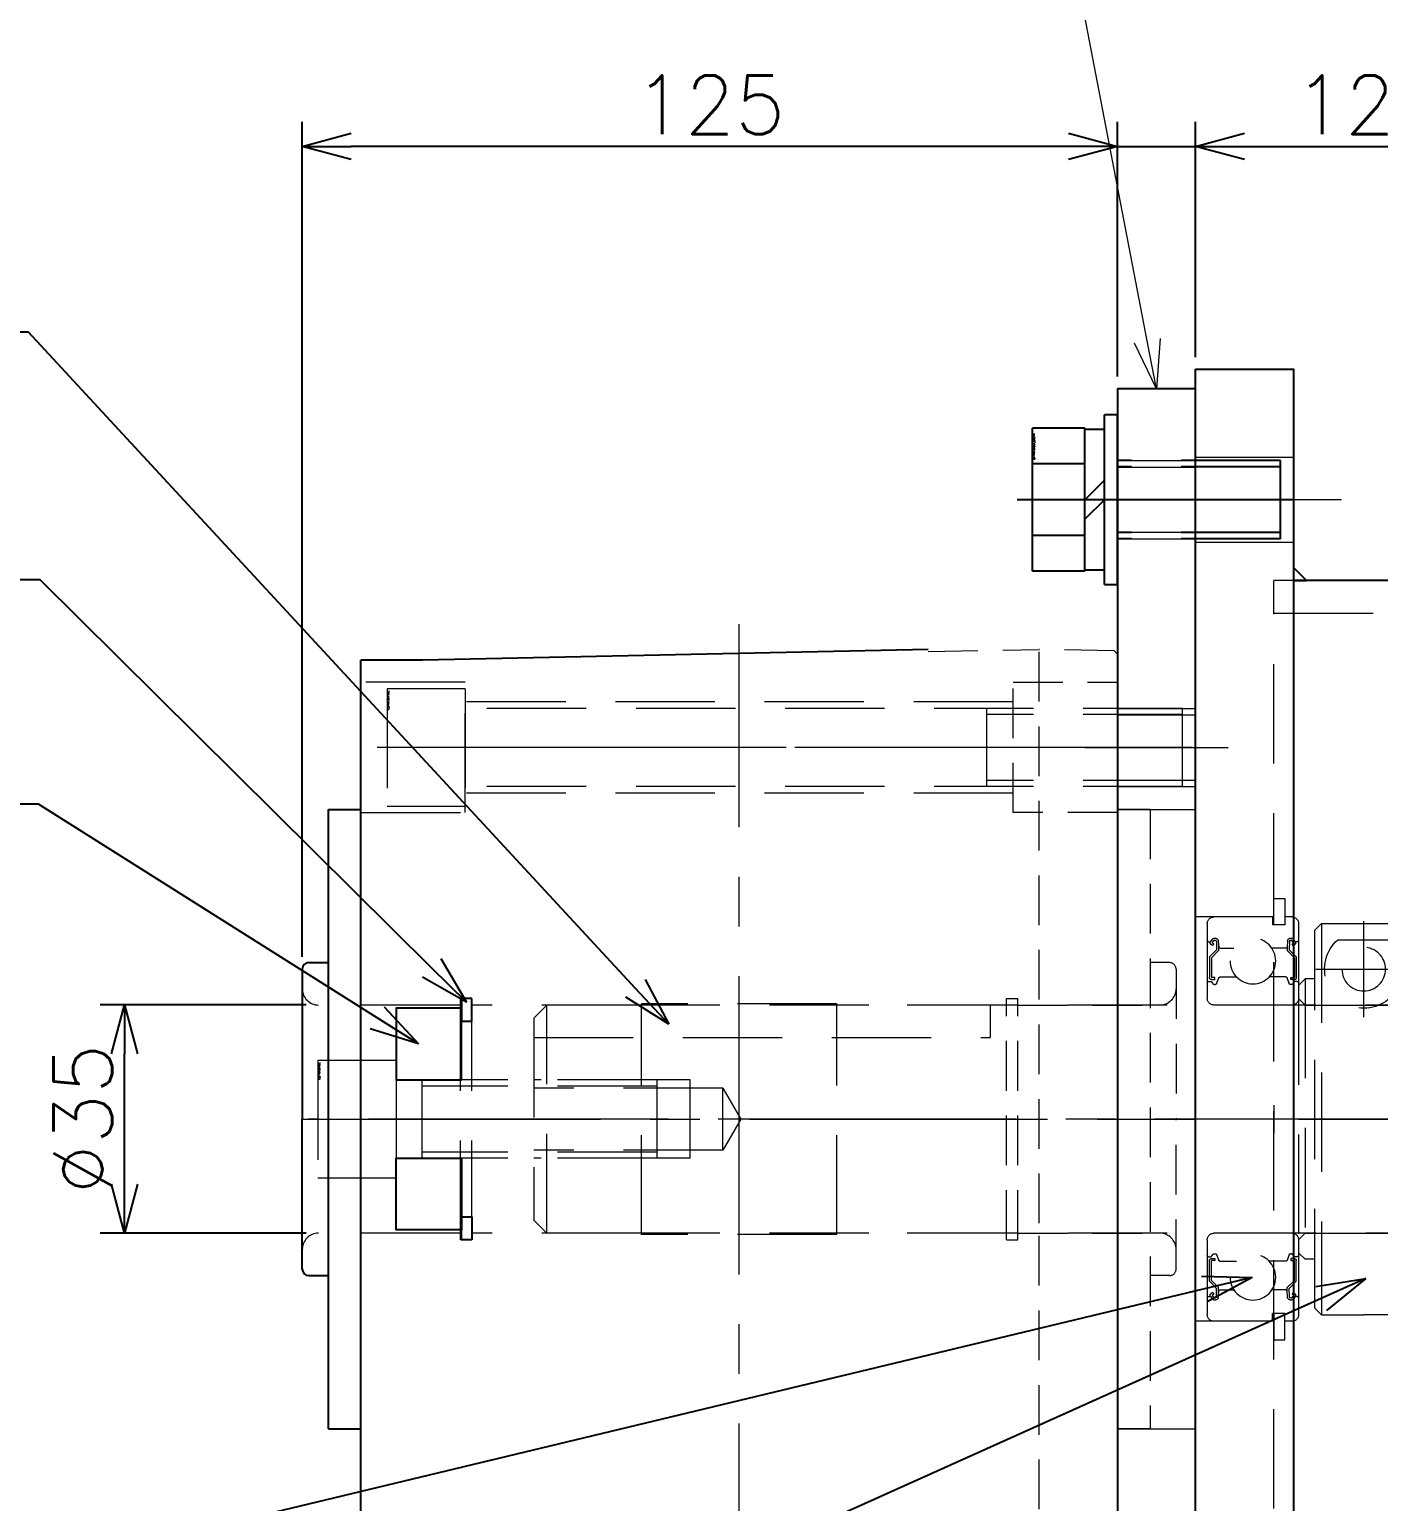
# Model space of a CAD drawing. Header units: millimetres. Extents: x 0 to 38884, y -3675 to 8056.
# Drawn here: x 9262.9 to 9469.8, y 1753.7 to 1979.5 of the extents above; entities that cross this region are included whole.
import ezdxf
from ezdxf import colors
from ezdxf.entities.mleader import LeaderData, LeaderLine
from ezdxf.enums import TextEntityAlignment as Align
from ezdxf.math import Vec2, Vec3

# ---------------------------------------------------------------- set-up
doc = ezdxf.new("R2010")
doc.units = ezdxf.units.MM
doc.header["$LTSCALE"] = 2.4
doc.header["$PDMODE"] = 99
doc.header["$PDSIZE"] = 1
for name, pattern in [('CENTER2', [28.575, 19.05, -3.175, 3.175, -3.175]), ('HIDDEN', [9.525, 6.35, -3.175]), ('HIDDEN2', [4.7625, 3.175, -1.5875])]:
    doc.linetypes.add(name, pattern=pattern)
for name, color, linetype, lineweight in [('03_かくれ線', 6, 'HIDDEN2', 13), ('04_HIDDEN', 2, 'HIDDEN', 13), ('04_中心線', 1, 'CENTER2', 9), ('05_CENTER', 4, 'CENTER2', 13), ('08_DIM', 3, 'Continuous', 13)]:
    doc.layers.add(name, color=color, linetype=linetype, lineweight=lineweight)
doc.layers.add('10_DRAFT', color=8, linetype='Continuous', lineweight=0, plot=False)
doc.styles.add('KSS_TXT', font='txt.shx', dxfattribs={"bigfont": 'extfont2.shx'})
doc.styles.add('KSS_TXT_L', font='txt.shx', dxfattribs={"height": 3, "bigfont": 'extfont2.shx'})
doc.styles.get("Standard").update_dxf_attribs({"font": 'txt.shx', "bigfont": 'extfont2.shx'})
doc.dimstyles.new('KSS_DIM', dxfattribs={"dimscale": 2, "dimtxt": 3, "dimasz": 2.5, "dimexe": 1.25, "dimexo": 0.625, "dimtad": 1, "dimdsep": 46, "dimtxsty": 'KSS_TXT', "dimblk": 'OPEN30', "dimcen": 0, "dimazin": 2, "dimtfac": 0.75, "dimtmove": 0, "dimatfit": 3, "dimldrblk": 'OPEN30', "dimfxl": 1.25, "dimtolj": 1, "dimarcsym": 0})

# ---------------------------------------------------------------- blocks, each defined once
blk = doc.blocks.new('AM_BALLOON1')
at = {"transparency": 16777216}
blk.add_circle((0, 0), 5, dxfattribs=at)
blk.add_attdef('B_NUMBER', text='', height=3, dxfattribs=at).set_placement((0, 0), align=Align.MIDDLE_CENTER)
blk = doc.blocks.new('_OPEN')
at = {"color": 0, "linetype": 'ByBlock'}
for p, q in [((-1, 0.167), (0, 0)), ((0, 0), (-1, -0.167)), ((0, 0), (-1, 0))]:
    blk.add_line(p, q, dxfattribs=at)
blk = doc.blocks.new('_Open30')
at = {"color": 0, "linetype": 'ByBlock', "lineweight": -2}
for p, q in [((-1, 0.268), (0, 0)), ((0, 0), (-1, -0.268)), ((0, 0), (-1, 0))]:
    blk.add_line(p, q, dxfattribs=at)
blk = doc.blocks.new('*D350')
at = {"layer": '08_DIM', "color": 0, "lineweight": -2, "transparency": 16777216}
for p, q in [((9304.75, 1837.24), (9304.75, 1965.31)), ((9429.75, 1926.24), (9429.75, 1965.31)), ((9422.25, 1961.56), (9312.25, 1961.56))]:
    blk.add_line(p, q, dxfattribs=at)
at = {"layer": 'Defpoints', "color": 0, "transparency": 16777216}
for p in [(9304.75, 1961.56), (9429.75, 1924.37), (9304.75, 1835.37)]:
    blk.add_point(p, dxfattribs=at)
at = {"layer": '08_DIM', "color": 0, "lineweight": -2, "transparency": 16777216, "xscale": 7.5, "yscale": 7.5, "zscale": 7.5, "rotation": 180}
blk.add_blockref('_Open30', (9304.75, 1961.56), dxfattribs=at)
at = {"layer": '08_DIM', "color": 0, "lineweight": -2, "transparency": 16777216, "xscale": 7.5, "yscale": 7.5, "zscale": 7.5}
blk.add_blockref('_Open30', (9429.75, 1961.56), dxfattribs=at)
at = {"layer": '08_DIM', "color": 0, "transparency": 16777216, "insert": (9367.25, 1967.95), "char_height": 9, "attachment_point": 5, "style": 'KSS_TXT'}
blk.add_mtext('\\A1;125', dxfattribs=at)
blk = doc.blocks.new('*D351')
at = {"layer": '08_DIM', "color": 0, "lineweight": -2, "transparency": 16777216}
for p, q in [((9429.75, 1926.24), (9429.75, 1965.31)), ((9441.75, 1929.24), (9441.75, 1965.31)), ((9422.25, 1961.56), (9414.75, 1961.56)), ((9429.75, 1961.56), (9441.75, 1961.56)), ((9449.25, 1961.56), (9472.5, 1961.56))]:
    blk.add_line(p, q, dxfattribs=at)
at = {"layer": 'Defpoints', "color": 0, "transparency": 16777216}
for p in [(9441.75, 1961.56), (9441.75, 1927.37), (9429.75, 1924.37)]:
    blk.add_point(p, dxfattribs=at)
at = {"layer": '08_DIM', "color": 0, "lineweight": -2, "transparency": 16777216, "xscale": 7.5, "yscale": 7.5, "zscale": 7.5}
blk.add_blockref('_Open30', (9429.75, 1961.56), dxfattribs=at)
at = {"layer": '08_DIM', "color": 0, "lineweight": -2, "transparency": 16777216, "xscale": 7.5, "yscale": 7.5, "zscale": 7.5, "rotation": 180}
blk.add_blockref('_Open30', (9441.75, 1961.56), dxfattribs=at)
at = {"layer": '08_DIM', "color": 0, "transparency": 16777216, "insert": (9464.62, 1967.94), "char_height": 9, "attachment_point": 5, "style": 'KSS_TXT'}
blk.add_mtext('\\A1;12', dxfattribs=at)
blk = doc.blocks.new('*D361')
at = {"layer": '08_DIM', "color": 0, "lineweight": -2, "transparency": 16777216}
for p, q in [((9305.37, 1829.87), (9273.73, 1829.87)), ((9277.48, 1802.37), (9277.48, 1822.37)), ((9305.37, 1794.87), (9273.73, 1794.87))]:
    blk.add_line(p, q, dxfattribs=at)
at = {"layer": 'Defpoints', "color": 0, "transparency": 16777216}
for p in [(9277.48, 1829.87), (9307.25, 1829.87), (9307.25, 1794.87)]:
    blk.add_point(p, dxfattribs=at)
at = {"layer": '08_DIM', "color": 0, "lineweight": -2, "transparency": 16777216, "xscale": 7.5, "yscale": 7.5, "zscale": 7.5}
for p, rotation in [((9277.48, 1829.87), 90), ((9277.48, 1794.87), 270)]:
    blk.add_blockref('_Open30', p, dxfattribs=dict(at, rotation=rotation))
at = {"layer": '08_DIM', "color": 0, "transparency": 16777216, "insert": (9271.1, 1812.37), "char_height": 9, "attachment_point": 5, "rotation": 90, "style": 'KSS_TXT'}
blk.add_mtext('\\A1;%%C35', dxfattribs=at)
blk = doc.blocks.new('A$C041477D7_1')
at = {"color": 0}
blk.add_lwpolyline([(117, 12), (117, 0), (-112, 0), (-112, 12)], close=True, dxfattribs=at)
at = {"layer": '04_HIDDEN'}
for p, q in [((-101, 12), (-101, 0)), ((-100, 12), (-100, 0)), ((-90, 12), (-90, 0)), ((-89, 12), (-89, 0)), ((-63, 12), (-63, 0)), ((-62, 12), (-62, 0)), ((-52, 12), (-52, 0)), ((-51, 12), (-51, 0)), ((-47.5, 12), (-47.5, 0)), ((47.5, 12), (47.5, 0))]:
    blk.add_line(p, q, dxfattribs=at)
at = {"layer": '05_CENTER'}
for p, q in [((-95, 17), (-95, -5)), ((-57, 17), (-57, -5))]:
    blk.add_line(p, q, dxfattribs=at)
at = {"layer": '10_DRAFT'}
blk.add_line((0, 12), (0, 0), dxfattribs=at)
blk = doc.blocks.new('A$C02B163D6_1')
at = {"color": 0}
blk.add_line((-150, 82.6), (-165, 82.6), dxfattribs=at)
blk.add_lwpolyline([(-180, 115), (-165, 115), (-165, -115), (-180, -115)], close=True, dxfattribs=at)
at = {"color": 3}
blk.add_lwpolyline([(-165, 82.6), (-163, 82.6), (-163, 82.6), (-165, 84.6)], close=True, dxfattribs=at)
at = {"layer": '04_HIDDEN'}
for p, q in [((-180, 101.5), (-165, 101.5)), ((-180, 88.5), (-165, 88.5)), ((-165, 82.6), (-168, 82.6)), ((-168, -82.6), (-168, 82.6)), ((-168, 77.6), (-150, 77.6)), ((-168, 31), (-180, 31)), ((-168, -31), (-180, -31))]:
    blk.add_line(p, q, dxfattribs=at)
at = {"layer": '05_CENTER'}
for p, q in [((-157.63, 95), (-187.26, 95)), ((6, 0), (-186.3, 0))]:
    blk.add_line(p, q, dxfattribs=at)
blk = doc.blocks.new('GM-SHYF-RH 0.4kW、1／160、＊＊V、60Hzb_1')
at = {"color": 0}
for p, q in [((-23, 125), (0, 125)), ((23, 125), (0, 125)), ((-24, 124), (-24, 121)), ((24, 124), (24, 121)), ((-47.5, 121), (47.5, 121)), ((-47.5, 121), (-47.5, 116)), ((47.5, 121), (47.5, 116)), ((-115.33, 116), (-15.97, 116)), ((-15.97, 116), (70.37, 116)), ((70.37, 106.5), (70.37, 116)), ((72.02, 29), (70.37, 106.5))]:
    blk.add_line(p, q, dxfattribs=at)
for centre, start, end in [((-23, 124), 90, 180), ((23, 124), 0, 90)]:
    blk.add_arc(centre, 1, start, end, dxfattribs=at)
at = {"layer": '03_かくれ線', "linetype": 'HIDDEN'}
for p, q in [((-17.5, 100.75), (-17.5, 122.5)), ((17.5, 100.75), (17.5, 122.5)), ((47, 116), (47, 100)), ((67, 100), (67, 116)), ((-18.5, 99), (-18.5, 100.75)), ((-18.5, 100.75), (18.5, 100.75)), ((18.5, 99), (18.5, 100.75)), ((47, 100), (67, 100)), ((50, 16), (50, 100)), ((64, 16), (64, 100)), ((-18.5, 99), (18.5, 99)), ((-17.5, 73), (-17.5, 99)), ((17.5, 73), (17.5, 99)), ((-17.7, 43), (-17.7, 73)), ((-17.7, 73), (17.7, 73)), ((17.7, 43), (17.7, 73)), ((-17.7, 43), (17.7, 43)), ((-17.5, 17), (-17.5, 43)), ((17.5, 17), (17.5, 43))]:
    blk.add_line(p, q, dxfattribs=at)
at = {"layer": '03_かくれ線'}
for p, q in [((71.72, 29), (72.02, 12)), ((-18.5, 17), (-18.5, 15.25)), ((-18.5, 17), (18.5, 17)), ((18.5, 17), (18.5, 15.25)), ((47, 0), (47, 16)), ((47, 16), (67, 16)), ((67, 16), (67, 0)), ((-18.5, 15.25), (18.5, 15.25)), ((-17.5, 15.25), (-17.5, -6.5)), ((17.5, 15.25), (17.5, -6.5)), ((-116.98, 12), (-15.97, 12)), ((-15.97, 12), (72.02, 12)), ((71.82, 0.5), (72.02, 12)), ((-15.97, 0), (-116.77, 0)), ((-47.5, -5), (-47.5, 0)), ((-15.97, 0), (71.31, 0)), ((47.5, -5), (47.5, 0)), ((71.31, 0), (71.82, 0.5)), ((47.5, -5), (-47.5, -5)), ((-24, -8), (-24, -5)), ((24, -8), (24, -5)), ((-23, -9), (0, -9)), ((23, -9), (0, -9))]:
    blk.add_line(p, q, dxfattribs=at)
at = {"layer": '03_かくれ線', "linetype": 'HIDDEN'}
for centre, start, end in [((-20, 122.5), 0, 90), ((20, 122.5), 90, 180)]:
    blk.add_arc(centre, 2.5, start, end, dxfattribs=at)
at = {"layer": '03_かくれ線'}
for centre, radius, start, end in [((-20, -6.5), 2.5, 270, 0), ((20, -6.5), 2.5, 180, 270), ((-23, -8), 1, 180, 270), ((23, -8), 1, 270, 0)]:
    blk.add_arc(centre, radius, start, end, dxfattribs=at)
at = {"layer": '04_中心線'}
blk.add_line((0, 125), (0, -9), dxfattribs=at)
at = {"layer": '04_中心線', "linetype": 'CENTER2'}
for p, q in [((57, -2.54), (57, 118.76)), ((-298.13, 58), (75.91, 58))]:
    blk.add_line(p, q, dxfattribs=at)
blk = doc.blocks.new('A$C4DE534E5_2')
at = {"color": 0, "linetype": 'CENTER2'}
blk.add_line((0, -27.01), (0, 15.35), dxfattribs=at)
at = {"color": 0}
for p, q in [((-10.97, 13), (10.97, 13)), ((-10.97, 5), (-10.97, 13)), ((-5.48, 5), (-5.48, 13)), ((5.48, 5), (5.48, 13)), ((10.97, 5), (10.97, 13)), ((-10.97, 5), (10.97, 5)), ((-10.75, 5), (-10.75, 2)), ((0, 2), (-3, 5)), ((0, 5), (3, 2)), ((10.75, 2), (10.75, 5)), ((-13, 2), (13, 2)), ((-13, 2), (-13, 0)), ((-13, 0), (13, 0)), ((13, 0), (13, 2))]:
    blk.add_line(p, q, dxfattribs=at)
at = {"color": 0, "linetype": 'HIDDEN'}
for p, q in [((-6, -25), (-6, 0)), ((-5.05, -25), (-5.05, 0)), ((5.05, -25), (5.05, 0)), ((6, -25), (6, 0)), ((-6, -25), (6, -25))]:
    blk.add_line(p, q, dxfattribs=at)
at = {"layer": '10_DRAFT', "style": 'KSS_TXT_L'}
blk.add_text('BT-M12x30L,SW,PW', height=0.3, dxfattribs=at).set_placement((6.19, 12.66))
blk = doc.blocks.new('A$C5252492D_1')
at = {"color": 0}
for p, q in [((1, 17.5), (-1, 15.5)), ((1, -17.5), (1, 17.5)), ((279, 17.5), (1, 17.5)), ((-1, 15.5), (-1, -15.5)), ((-1, -15.5), (1, -17.5)), ((279, -17.5), (1, -17.5))]:
    blk.add_line(p, q, dxfattribs=at)
at = {"layer": '04_HIDDEN'}
for p, q in [((69, 17.5), (69, 12.5)), ((-1, 12.5), (69, 12.5)), ((23, 6), (-1, 6)), ((28, 4.75), (-1, 4.75)), ((23, -6), (23, 6)), ((28, -4.75), (28, 4.75)), ((28, 4.75), (30.74, 0)), ((30.74, 0), (28, -4.75)), ((28, -4.75), (-1, -4.75)), ((23, -6), (-1, -6))]:
    blk.add_line(p, q, dxfattribs=at)
at = {"layer": '05_CENTER'}
blk.add_line((1444.58, 0), (-6, 0), dxfattribs=at)
blk = doc.blocks.new('A$C169F6710_1')
at = {"color": 0}
for p, q in [((9, 12), (-9, 12)), ((-9, 12), (-9, 0)), ((9, 0), (9, 12)), ((9, 0), (-9, 0))]:
    blk.add_line(p, q, dxfattribs=at)
at = {"color": 0, "linetype": 'CENTER2'}
blk.add_line((0, -111.5), (0, 13.5), dxfattribs=at)
at = {"color": 0, "linetype": 'HIDDEN'}
for p, q in [((-6, -110), (-6, 0)), ((6, -110), (6, 0)), ((-6, -80), (6, -80)), ((-5.05, -110), (-5.05, -80)), ((5.05, -110), (5.05, -80)), ((-6, -110), (6, -110))]:
    blk.add_line(p, q, dxfattribs=at)
at = {"layer": '10_DRAFT', "style": 'KSS_TXT_L'}
blk.add_text('CS-M12x110L', height=0.3, dxfattribs=at).set_placement((5.79, 11.66))
blk = doc.blocks.new('A$C04153C8E_1')
at = {"color": 0}
for points in [[(0, 18.5), (-1.6, 18.5), (-1.6, 15), (0, 15)], [(0, -18.5), (-1.6, -18.5), (-1.6, -15), (0, -15)]]:
    blk.add_lwpolyline(points, close=True, dxfattribs=at)
at = {"layer": '10_DRAFT'}
blk.add_line((0, 0), (-1.6, 0), dxfattribs=at)
blk = doc.blocks.new('A$C564416E9_1')
at = {"color": 0}
for points in [[(0, 17), (-10, 17), (-10, 6), (0, 6)], [(0, -17), (-10, -17), (-10, -6), (0, -6)]]:
    blk.add_lwpolyline(points, close=True, dxfattribs=at)
at = {"layer": '10_DRAFT'}
blk.add_line((-10, 0), (0, 0), dxfattribs=at)
blk = doc.blocks.new('A$C415A6936_1')
at = {"color": 0}
for p, q in [((9, 12), (-9, 12)), ((-9, 12), (-9, 0)), ((9, 0), (9, 12)), ((9, 0), (-9, 0))]:
    blk.add_line(p, q, dxfattribs=at)
at = {"color": 0, "linetype": 'CENTER2'}
blk.add_line((0, -41.5), (0, 13.5), dxfattribs=at)
at = {"color": 0, "linetype": 'HIDDEN'}
for p, q in [((-6, -40), (-6, 0)), ((6, -40), (6, 0)), ((-6, -4), (6, -4)), ((-5.05, -40), (-5.05, -4)), ((5.05, -40), (5.05, -4)), ((-6, -40), (6, -40))]:
    blk.add_line(p, q, dxfattribs=at)
at = {"layer": '10_DRAFT', "style": 'KSS_TXT_L'}
blk.add_text('CS-M12x40L', height=0.3, dxfattribs=at).set_placement((6.07, 11.66))
blk = doc.blocks.new('SCSBN35-43b_1')
at = {"color": 0}
for p, q in [((3.5, 30), (2.5, 29)), ((3.5, -30), (3.5, 30)), ((3.5, 30), (10, 30)), ((16.5, 30), (10, 30)), ((16.5, -30), (16.5, 30)), ((16.5, 30), (17.5, 29)), ((2.5, 29), (2.5, -29)), ((17.5, 29), (17.5, -29)), ((1, 21.5), (0, 20.5)), ((0, -20.5), (0, 20.5)), ((2.5, 21.5), (1, 21.5)), ((1, -21.5), (1, 21.5)), ((0, -20.5), (1, -21.5)), ((2.5, -21.5), (1, -21.5)), ((3.5, -30), (2.5, -29)), ((6.03, -27.5), (13.97, -27.5)), ((16.5, -30), (17.5, -29)), ((3.5, -30), (16.5, -30))]:
    blk.add_line(p, q, dxfattribs=at)
blk.add_circle((10, -23), 3.35, dxfattribs=at)
blk.add_arc((10, -23), 6, 311.4752, 228.5248, dxfattribs=at)
at = {"layer": '04_HIDDEN', "color": 0}
for p, q in [((1, 17.5), (0, 18.5)), ((16.5, 17.5), (17.5, 18.5)), ((1, 17.5), (16.5, 17.5)), ((1, -17.5), (0, -18.5)), ((1, -17.5), (16.5, -17.5)), ((16.5, -17.5), (17.5, -18.5))]:
    blk.add_line(p, q, dxfattribs=at)
at = {"layer": '05_CENTER', "color": 0}
for p, q in [((10, -15.64), (10, -30.36)), ((2.64, -23), (17.36, -23))]:
    blk.add_line(p, q, dxfattribs=at)
at = {"layer": '10_DRAFT'}
blk.add_line((0, 0), (17.5, 0), dxfattribs=at)
blk = doc.blocks.new('B6007ZZNRa_1')
at = {"color": 0}
for p, q in [((0, 33.85), (-1.7, 33.85)), ((-1.7, 33.85), (-1.7, 31)), ((0, 29.81), (0, 33.85)), ((-3.78, 30), (-3.78, 18.5)), ((-2.78, 31), (-1.7, 31)), ((-1.7, 31), (-1.7, 29.81)), ((-1.7, 29.81), (0, 29.81)), ((0, 29.81), (0.2, 29.81)), ((0.2, 31), (9.22, 31)), ((0.2, 31), (0.2, 29.81)), ((10.22, 30), (10.22, 18.5)), ((-3.58, 27.2), (-3.28, 27.2)), ((-3.28, 27.2), (-3.05, 27.53)), ((-3.03, 27.03), (-2.8, 27.36)), ((-2.38, 27.23), (-2.34, 25.97)), ((-2.09, 27.27), (-2.01, 26.38)), ((8.53, 27.27), (8.45, 26.38)), ((8.82, 27.23), (8.78, 25.97)), ((9.47, 27.03), (9.24, 27.36)), ((9.72, 27.2), (9.49, 27.53)), ((10.02, 27.2), (9.72, 27.2)), ((-2.34, 25.97), (-3.44, 24.87)), ((-3.44, 24.87), (-3.44, 21.7)), ((-2.96, 26.61), (-3.21, 26.78)), ((-2.04, 25.85), (-3.14, 24.75)), ((-2.79, 26.85), (-3.03, 27.03)), ((-2.96, 26.61), (-2.79, 26.85)), ((-2.04, 26.72), (-2.04, 25.85)), ((-1.81, 26.2), (0.31, 26.2)), ((8.25, 26.2), (6.13, 26.2)), ((8.48, 26.72), (8.48, 25.85)), ((8.48, 25.85), (9.58, 24.75)), ((8.78, 25.97), (9.88, 24.87)), ((9.23, 26.85), (9.47, 27.03)), ((9.4, 26.61), (9.23, 26.85)), ((9.4, 26.61), (9.65, 26.78)), ((9.88, 24.87), (9.88, 21.7)), ((-3.14, 24.75), (-3.14, 21.7)), ((9.58, 24.75), (9.58, 21.7)), ((-3.58, 21.1), (-3.18, 21.1)), ((-3.18, 21.1), (-2.86, 20.72)), ((-2.62, 21.7), (-3.14, 21.7)), ((-3.14, 21.4), (-2.62, 21.4)), ((-2.71, 20.65), (-2.53, 20.65)), ((-2.62, 21.4), (-2.62, 21.7)), ((-2.35, 20.78), (-2.02, 21.67)), ((-1.83, 21.8), (0.72, 21.8)), ((8.27, 21.8), (5.72, 21.8)), ((8.79, 20.78), (8.46, 21.67)), ((9.15, 20.65), (8.97, 20.65)), ((9.06, 21.4), (9.06, 21.7)), ((9.06, 21.7), (9.58, 21.7)), ((9.58, 21.4), (9.06, 21.4)), ((9.62, 21.1), (9.3, 20.72)), ((10.02, 21.1), (9.62, 21.1)), ((-2.78, 17.5), (9.22, 17.5)), ((-2.78, -17.5), (9.22, -17.5)), ((-3.78, -18.5), (-3.78, -30)), ((10.22, -18.5), (10.22, -30)), ((-3.58, -21.1), (-3.18, -21.1)), ((-3.44, -24.87), (-3.44, -21.7)), ((-3.18, -21.1), (-2.86, -20.72)), ((-3.14, -21.4), (-2.62, -21.4)), ((-3.14, -24.75), (-3.14, -21.7)), ((-2.62, -21.7), (-3.14, -21.7)), ((-2.71, -20.65), (-2.53, -20.65)), ((-2.62, -21.4), (-2.62, -21.7)), ((-2.35, -20.78), (-2.02, -21.67)), ((-1.83, -21.8), (0.72, -21.8)), ((8.27, -21.8), (5.72, -21.8)), ((8.79, -20.78), (8.46, -21.67)), ((9.15, -20.65), (8.97, -20.65)), ((9.06, -21.4), (9.06, -21.7)), ((9.58, -21.4), (9.06, -21.4)), ((9.06, -21.7), (9.58, -21.7)), ((9.62, -21.1), (9.3, -20.72)), ((9.58, -24.75), (9.58, -21.7)), ((10.02, -21.1), (9.62, -21.1)), ((9.88, -24.87), (9.88, -21.7)), ((-2.04, -25.85), (-3.14, -24.75)), ((8.48, -25.85), (9.58, -24.75)), ((-2.34, -25.97), (-3.44, -24.87)), ((-2.96, -26.61), (-3.21, -26.78)), ((-2.79, -26.85), (-3.03, -27.03)), ((-3.03, -27.03), (-2.8, -27.36)), ((-2.96, -26.61), (-2.79, -26.85)), ((-2.38, -27.23), (-2.34, -25.97)), ((-2.09, -27.27), (-2.01, -26.38)), ((-2.04, -26.72), (-2.04, -25.85)), ((-1.81, -26.2), (0.31, -26.2)), ((8.25, -26.2), (6.13, -26.2)), ((8.53, -27.27), (8.45, -26.38)), ((8.48, -26.72), (8.48, -25.85)), ((8.78, -25.97), (9.88, -24.87)), ((8.82, -27.23), (8.78, -25.97)), ((9.4, -26.61), (9.23, -26.85)), ((9.23, -26.85), (9.47, -27.03)), ((9.47, -27.03), (9.24, -27.36)), ((9.4, -26.61), (9.65, -26.78)), ((-3.58, -27.2), (-3.28, -27.2)), ((-3.28, -27.2), (-3.05, -27.53)), ((9.72, -27.2), (9.49, -27.53)), ((10.02, -27.2), (9.72, -27.2)), ((-2.78, -31), (-1.7, -31)), ((-1.7, -29.81), (0, -29.81)), ((-1.7, -31), (-1.7, -29.81)), ((-1.7, -33.85), (-1.7, -31)), ((0, -29.81), (0.2, -29.81)), ((0, -29.81), (0, -33.85)), ((0.2, -31), (0.2, -29.81)), ((0.2, -31), (9.22, -31)), ((0.27, -31), (0.27, -31)), ((2.72, -31), (2.72, -31)), ((0, -33.85), (-1.7, -33.85))]:
    blk.add_line(p, q, dxfattribs=at)
for centre in [(3.22, 24.25), (3.22, -24.25)]:
    blk.add_circle(centre, 3.5, dxfattribs=at)
for centre, radius, start, end in [((-2.78, 30), 1, 90, 180), ((9.22, 30), 1, 0, 90), ((-3.58, 27.4), 0.2, 180, 270), ((-3.03, 27.03), 0.3, 144.9356, 235.0377), ((-2.61, 27.23), 0.53, 5.0651, 144.9356), ((-2.61, 27.22), 0.23, 2.1311, 144.9356), ((9.05, 27.23), 0.53, 35.0644, 174.9349), ((9.05, 27.22), 0.23, 35.0644, 177.8689), ((9.47, 27.03), 0.3, 304.9623, 35.0644), ((10.02, 27.4), 0.2, 270, 0), ((-1.81, 26.4), 0.2, 185.0651, 270), ((8.25, 26.4), 0.2, 270, 354.9349), ((-3.58, 20.9), 0.2, 90, 180), ((-3.14, 21.7), 0.3, 180, 270), ((-2.71, 20.85), 0.2, 219.9991, 270), ((-2.53, 20.85), 0.2, 270, 339.9703), ((-1.83, 21.6), 0.2, 90, 159.9703), ((8.27, 21.6), 0.2, 20.0297, 90), ((8.97, 20.85), 0.2, 200.0297, 270), ((9.15, 20.85), 0.2, 270, 320.0009), ((9.58, 21.7), 0.3, 270, 0), ((10.02, 20.9), 0.2, 0, 90), ((-2.78, 18.5), 1, 180, 270), ((9.22, 18.5), 1, 270, 0), ((-2.78, -18.5), 1, 90, 180), ((9.22, -18.5), 1, 0, 90), ((-3.58, -20.9), 0.2, 180, 270), ((-3.14, -21.7), 0.3, 90, 180), ((-2.71, -20.85), 0.2, 90, 140.0009), ((-2.53, -20.85), 0.2, 20.0297, 90), ((-1.83, -21.6), 0.2, 200.0297, 270), ((8.27, -21.6), 0.2, 270, 339.9703), ((8.97, -20.85), 0.2, 90, 159.9703), ((9.15, -20.85), 0.2, 39.9991, 90), ((9.58, -21.7), 0.3, 0, 90), ((10.02, -20.9), 0.2, 270, 0), ((-3.03, -27.03), 0.3, 124.9623, 215.0644), ((-1.81, -26.4), 0.2, 90, 174.9349), ((8.25, -26.4), 0.2, 5.0651, 90), ((9.47, -27.03), 0.3, 324.9356, 55.0377), ((-3.58, -27.4), 0.2, 90, 180), ((-2.61, -27.23), 0.53, 215.0644, 354.9349), ((-2.61, -27.22), 0.23, 215.0644, 357.8689), ((9.05, -27.23), 0.53, 185.0651, 324.9356), ((9.05, -27.22), 0.23, 182.1311, 324.9356), ((10.02, -27.4), 0.2, 0, 90), ((-2.78, -30), 1, 180, 270), ((9.22, -30), 1, 270, 0)]:
    blk.add_arc(centre, radius, start, end, dxfattribs=at)
at = {"layer": '10_DRAFT'}
for p, q in [((-3.78, 0), (10.22, 0)), ((0, 2.15), (0, -2.15))]:
    blk.add_line(p, q, dxfattribs=at)
blk = doc.blocks.new('A$C56C97FEF_1')
blk.add_blockref('A$C02B163D6_1', (-3, 0))
at = {"xscale": -1, "rotation": 90}
blk.add_blockref('A$C041477D7_1', (-183, 0), dxfattribs=at)
at = {"rotation": 90}
blk.add_blockref('A$C4DE534E5_2', (-195, 95), dxfattribs=at)
at = {"color": 4, "rotation": 90}
blk.add_blockref('GM-SHYF-RH 0.4kW、1／160、＊＊V、60Hzb_1', (-195, 0), dxfattribs=at)
at = {"color": 4}
for name, p in [('A$C04153C8E_1', (-294, 0)), ('A$C564416E9_1', (-295.6, 0))]:
    blk.add_blockref(name, p, dxfattribs=at)
at = {"layer": '04_HIDDEN', "rotation": 90}
for name, p in [('A$C169F6710_1', (-295, 57)), ('A$C415A6936_1', (-305.6, 0))]:
    blk.add_blockref(name, p, dxfattribs=at)
at = {"layer": '04_HIDDEN'}
blk.add_blockref('A$C5252492D_1', (-283.5, 0), dxfattribs=at)
at = {"layer": '04_HIDDEN', "color": 4, "xscale": -1}
blk.add_blockref('B6007ZZNRa_1', (-171, 0), dxfattribs=at)
at = {"layer": '04_HIDDEN', "color": 4, "xscale": -1, "rotation": 180}
blk.add_blockref('SCSBN35-43b_1', (-167.22, 0), dxfattribs=at)

msp = doc.modelspace()

# ---------------------------------------------------------------- block references
msp.add_blockref('A$C56C97FEF_1', (9624.748, 1812.366))

# ---------------------------------------------------------------- dimensions: what is measured, and where the dimension line sits
at = {"layer": '08_DIM'}
for base, p2, picture, middle in [((9304.7476, 1961.5643), (9304.7476, 1835.366), '*D350', (9367.2478, 1967.9456)), ((9441.748, 1961.5643), (9441.748, 1927.366), '*D351', (9464.623, 1967.9393))]:
    dim = msp.add_linear_dim(base=base, p1=(9429.748, 1924.366), p2=p2, dimstyle='KSS_DIM', override={"dimscale": 3}, dxfattribs=at)
    dim.commit()
    dim.dimension.update_dxf_attribs({"geometry": picture, "text_midpoint": middle})
dim = msp.add_linear_dim(base=(9277.4801, 1829.866), p1=(9307.2476, 1794.866), p2=(9307.2476, 1829.866), angle=90, text='%%C<>', dimstyle='KSS_DIM', override={"dimscale": 3}, dxfattribs=at)
dim.commit()
dim.dimension.update_dxf_attribs({"geometry": '*D361', "text_midpoint": (9271.0988, 1812.366)})

# ---------------------------------------------------------------- leaders
ml = msp.add_multileader_block('Standard', dxfattribs=at)
ml.set_content('AM_BALLOON1', color=256, scale=3)
ml.set_attribute('B_NUMBER', 'B', width=0)
ml.set_leader_properties(color=256, linetype='ByLayer', lineweight=-1)
ml.set_arrow_properties(name='OPEN')
ml.build(insert=Vec2(0, 0))
ml.multileader.update_dxf_attribs({"leader_type": 0, "has_dogleg": 0, "text_right_attachment_type": 6, "dogleg_length": 0, "arrow_head_size": 6, "scale": 3, "block_connection_type": 1})
ctx = ml.context
ctx.base_point, ctx.scale, ctx.char_height, ctx.arrow_head_size, ctx.landing_gap_size, ctx.plane_origin = Vec3(10430.3073, 2738.286), 3, 12, 6, 6, Vec3(10430.3073, 2738.286)
ctx.right_attachment, ctx.attachment_type = 6, 1
notes = []
notes.append((ctx, [(0, (0, 0, 0), (0, 0), (1, 0), 1, [])]))
ctx.block.insert = Vec3(10430.3073, 2738.286)
ml = msp.add_multileader_block('Standard', dxfattribs=at)
ml.set_content('AM_BALLOON1', color=256, scale=3)
ml.set_attribute('B_NUMBER', 'L', width=0)
ml.set_leader_properties(color=256, linetype='ByLayer', lineweight=-1)
ml.set_arrow_properties(name='OPEN')
ml.build(insert=Vec2(0, 0))
ml.multileader.update_dxf_attribs({"leader_type": 0, "has_dogleg": 0, "text_right_attachment_type": 6, "dogleg_length": 0, "arrow_head_size": 6, "scale": 3, "block_connection_type": 1})
ctx = ml.context
ctx.base_point, ctx.scale, ctx.char_height, ctx.arrow_head_size, ctx.landing_gap_size, ctx.plane_origin = Vec3(10446.325, 2647.0109), 3, 12, 6, 6, Vec3(10446.325, 2647.0109)
ctx.right_attachment, ctx.attachment_type = 6, 1
notes.append((ctx, [(0, (0, 0, 0), (0, 0), (1, 0), 1, [])]))
ctx.block.insert = Vec3(10446.325, 2647.0109)
ml = msp.add_multileader_block('Standard', dxfattribs=at)
ml.set_content('AM_BALLOON1', color=256, scale=3)
ml.set_attribute('B_NUMBER', 'I', width=0)
ml.set_leader_properties(color=256, linetype='ByLayer', lineweight=-1)
ml.set_arrow_properties(name='OPEN')
ml.build(insert=Vec2(0, 0))
ml.multileader.update_dxf_attribs({"leader_type": 0, "has_dogleg": 0, "text_right_attachment_type": 6, "dogleg_length": 0, "arrow_head_size": 6, "scale": 3, "block_connection_type": 1})
ctx = ml.context
ctx.base_point, ctx.scale, ctx.char_height, ctx.arrow_head_size, ctx.landing_gap_size, ctx.plane_origin = Vec3(10429.5372, 2608.367), 3, 12, 6, 6, Vec3(10429.5372, 2608.367)
ctx.right_attachment, ctx.attachment_type = 6, 1
notes.append((ctx, [(0, (0, 0, 0), (0, 0), (1, 0), 1, [])]))
ctx.block.insert = Vec3(10429.5372, 2608.367)
ml = msp.add_multileader_block('Standard', dxfattribs=at)
ml.set_content('AM_BALLOON1', color=256, scale=3)
ml.set_attribute('B_NUMBER', 'H', width=0)
ml.set_leader_properties(color=256, linetype='ByLayer', lineweight=-1)
ml.set_arrow_properties(name='OPEN')
ml.build(insert=Vec2(0, 0))
ml.multileader.update_dxf_attribs({"leader_type": 0, "has_dogleg": 0, "text_right_attachment_type": 6, "dogleg_length": 0, "arrow_head_size": 6, "scale": 3, "block_connection_type": 1})
ctx = ml.context
ctx.base_point, ctx.scale, ctx.char_height, ctx.arrow_head_size, ctx.landing_gap_size, ctx.plane_origin = Vec3(10445.8021, 2569.0443), 3, 12, 6, 6, Vec3(10445.8021, 2569.0443)
ctx.right_attachment, ctx.attachment_type = 6, 1
notes.append((ctx, [(0, (0, 0, 0), (0, 0), (1, 0), 1, [])]))
ctx.block.insert = Vec3(10445.8021, 2569.0443)
ml = msp.add_multileader_block('Standard', dxfattribs=at)
ml.set_content('AM_BALLOON1', color=256, scale=3)
ml.set_attribute('B_NUMBER', 'G', width=0)
ml.set_leader_properties(color=256, linetype='ByLayer', lineweight=-1)
ml.set_arrow_properties(name='OPEN')
ml.build(insert=Vec2(0, 0))
ml.multileader.update_dxf_attribs({"leader_type": 0, "has_dogleg": 0, "text_right_attachment_type": 6, "dogleg_length": 0, "arrow_head_size": 6, "scale": 3, "block_connection_type": 1})
ctx = ml.context
ctx.base_point, ctx.scale, ctx.char_height, ctx.arrow_head_size, ctx.landing_gap_size, ctx.plane_origin = Vec3(10453.2259, 2484.8045), 3, 12, 6, 6, Vec3(10453.2259, 2484.8045)
ctx.right_attachment, ctx.attachment_type = 6, 1
notes.append((ctx, [(0, (0, 0, 0), (0, 0), (1, 0), 1, [])]))
ctx.block.insert = Vec3(10453.2259, 2484.8045)
ml = msp.add_multileader_block('Standard', dxfattribs=at)
ml.set_content('AM_BALLOON1', color=256, scale=3)
ml.set_attribute('B_NUMBER', 'M', width=0)
ml.set_leader_properties(color=256, linetype='ByLayer', lineweight=-1)
ml.set_arrow_properties(name='OPEN')
ml.build(insert=Vec2(0, 0))
ml.multileader.update_dxf_attribs({"leader_type": 0, "has_dogleg": 0, "text_right_attachment_type": 6, "dogleg_length": 0, "arrow_head_size": 6, "scale": 3, "block_connection_type": 1})
ctx = ml.context
ctx.base_point, ctx.scale, ctx.char_height, ctx.arrow_head_size, ctx.landing_gap_size, ctx.plane_origin = Vec3(10331.1225, 2418.1205), 3, 12, 6, 6, Vec3(10327.6221, 2438.1106)
ctx.right_attachment, ctx.attachment_type = 6, 1
notes.append((ctx, [(0, (0, 0, 0), (0, 0), (1, 0), 1, [])]))
ctx.block.insert = Vec3(10331.1225, 2418.1205)
ml = msp.add_multileader_block('Standard', dxfattribs=at)
ml.set_content('AM_BALLOON1', color=256, scale=3)
ml.set_attribute('B_NUMBER', 'U', width=0)
ml.set_leader_properties(color=256, linetype='ByLayer', lineweight=-1)
ml.set_arrow_properties(name='OPEN')
ml.build(insert=Vec2(0, 0))
ml.multileader.update_dxf_attribs({"leader_type": 0, "has_dogleg": 0, "text_right_attachment_type": 6, "dogleg_length": 0, "arrow_head_size": 6, "scale": 3, "block_connection_type": 1})
ctx = ml.context
ctx.base_point, ctx.scale, ctx.char_height, ctx.arrow_head_size, ctx.landing_gap_size, ctx.plane_origin = Vec3(10338.3343, 2380.9736), 3, 12, 6, 6, Vec3(10334.834, 2400.9636)
ctx.right_attachment, ctx.attachment_type = 6, 1
notes.append((ctx, [(0, (0, 0, 0), (0, 0), (1, 0), 1, [])]))
ctx.block.insert = Vec3(10338.3343, 2380.9736)
ml = msp.add_multileader_block('Standard', dxfattribs=at)
ml.set_content('AM_BALLOON1', color=256, scale=3)
ml.set_attribute('B_NUMBER', 'C', width=0)
ml.set_leader_properties(color=256, linetype='ByLayer', lineweight=-1)
ml.set_arrow_properties(name='OPEN')
ml.build(insert=Vec2(0, 0))
ml.multileader.update_dxf_attribs({"leader_type": 0, "has_dogleg": 0, "text_right_attachment_type": 6, "dogleg_length": 0, "arrow_head_size": 6, "scale": 3, "block_connection_type": 1})
ctx = ml.context
ctx.base_point, ctx.scale, ctx.char_height, ctx.arrow_head_size, ctx.landing_gap_size, ctx.plane_origin = Vec3(13270.7925, 2153.6438), 3, 12, 6, 6, Vec3(13270.7925, 2153.6438)
ctx.right_attachment, ctx.attachment_type = 6, 1
notes.append((ctx, [(0, (0, 0, 0), (0, 0), (1, 0), 1, [])]))
ctx.block.insert = Vec3(13270.7925, 2153.6438)
ml = msp.add_multileader_block('Standard', dxfattribs=at)
ml.set_content('AM_BALLOON1', color=256, scale=3)
ml.set_attribute('B_NUMBER', '8', width=0)
ml.set_leader_properties(color=256, linetype='ByLayer', lineweight=-1)
ml.set_arrow_properties(name='OPEN30')
ml.build(insert=Vec2(0, 0))
ml.multileader.update_dxf_attribs({"has_dogleg": 0, "text_right_attachment_type": 6, "dogleg_length": 0, "arrow_head_size": 7.5, "scale": 3, "block_connection_type": 1})
ctx = ml.context
ctx.base_point, ctx.scale, ctx.char_height, ctx.arrow_head_size, ctx.landing_gap_size, ctx.plane_origin = Vec3(9421.1952, 2000.0155), 3, 12, 7.5, 6, Vec3(9435.748, 1924.366)
ctx.right_attachment, ctx.attachment_type = 6, 1
notes.append((ctx, [(0, (1, 1, 0), (9421.1952, 2000.0155), (-1, 0), 0, [(0, [(9435.748, 1924.366)], 0, [])])]))
ctx.block.insert = Vec3(9421.1952, 2000.0155)
at = {"layer": '08_DIM', "color": 4}
ml = msp.add_multileader_mtext('Standard', dxfattribs=at)
ml.set_content('平行キー(ミスミ)\\PKESS10-70 -1個', color=4)
ml.set_leader_properties()
ml.set_arrow_properties(name='OPEN30')
ml.build(insert=Vec2(0, 0))
ml.multileader.update_dxf_attribs({"text_left_attachment_type": 6, "text_right_attachment_type": 6, "dogleg_length": 0.36, "arrow_head_size": 7.5, "scale": 3})
ctx = ml.context
ctx.base_point, ctx.scale, ctx.char_height, ctx.arrow_head_size, ctx.landing_gap_size, ctx.plane_origin = Vec3(9142.3098, 1933.0625), 3, 9, 7.5, 6, Vec3(9600.6216, 1762.8801)
ctx.left_attachment, ctx.right_attachment, ctx.text_align_type = 6, 6, 2
notes.append((ctx, [(0, (1, 1, 0), (9262.7898, 1933.0625), (-1, 0), 1.08, [(0, [(9360.954, 1826.903)], 0, [])])]))
ctx.mtext.insert, ctx.mtext.alignment, ctx.mtext.flow_direction = Vec3(9255.7098, 1943.8625), 3, 5
at = {"layer": '08_DIM'}
ml = msp.add_multileader_block('Standard', dxfattribs=at)
ml.set_content('AM_BALLOON1', color=256, scale=3)
ml.set_attribute('B_NUMBER', 'I', width=0)
ml.set_leader_properties(color=256, linetype='ByLayer', lineweight=-1)
ml.set_arrow_properties(name='OPEN')
ml.build(insert=Vec2(0, 0))
ml.multileader.update_dxf_attribs({"leader_type": 0, "has_dogleg": 0, "text_right_attachment_type": 6, "dogleg_length": 0, "arrow_head_size": 6, "scale": 3, "block_connection_type": 1})
ctx = ml.context
ctx.base_point, ctx.scale, ctx.char_height, ctx.arrow_head_size, ctx.landing_gap_size, ctx.plane_origin = Vec3(13741.5477, 1901.073), 3, 12, 6, 6, Vec3(13741.5477, 1901.073)
ctx.right_attachment, ctx.attachment_type = 6, 1
notes.append((ctx, [(0, (0, 0, 0), (0, 0), (1, 0), 1, [])]))
ctx.block.insert = Vec3(13741.5477, 1901.073)
at = {"layer": '08_DIM', "color": 4}
ml = msp.add_multileader_mtext('Standard', dxfattribs=at)
ml.set_content('C形止め輪(穴用)(ミスミ)\\PRTWS35 -1個', color=4)
ml.set_leader_properties()
ml.set_arrow_properties(name='OPEN30')
ml.build(insert=Vec2(0, 0))
ml.multileader.update_dxf_attribs({"text_left_attachment_type": 6, "text_right_attachment_type": 6, "dogleg_length": 0.36, "arrow_head_size": 7.5, "scale": 3})
ctx = ml.context
ctx.base_point, ctx.scale, ctx.char_height, ctx.arrow_head_size, ctx.landing_gap_size, ctx.plane_origin = Vec3(9124.277, 1895.0905), 3, 9, 7.5, 6, Vec3(9600.6216, 1762.8801)
ctx.left_attachment, ctx.right_attachment, ctx.text_align_type = 6, 6, 2
notes.append((ctx, [(0, (1, 1, 0), (9264.557, 1895.0905), (-1, 0), 1.08, [(0, [(9329.9137, 1830.3034)], 0, [])])]))
ctx.mtext.insert, ctx.mtext.alignment, ctx.mtext.flow_direction = Vec3(9257.477, 1905.8905), 3, 5
at = {"layer": '08_DIM'}
ml = msp.add_multileader_block('Standard', dxfattribs=at)
ml.set_content('AM_BALLOON1', color=256, scale=3)
ml.set_attribute('B_NUMBER', 'H', width=0)
ml.set_leader_properties(color=256, linetype='ByLayer', lineweight=-1)
ml.set_arrow_properties(name='OPEN')
ml.build(insert=Vec2(0, 0))
ml.multileader.update_dxf_attribs({"leader_type": 0, "has_dogleg": 0, "text_right_attachment_type": 6, "dogleg_length": 0, "arrow_head_size": 6, "scale": 3, "block_connection_type": 1})
ctx = ml.context
ctx.base_point, ctx.scale, ctx.char_height, ctx.arrow_head_size, ctx.landing_gap_size, ctx.plane_origin = Vec3(13758.3489, 1860.4698), 3, 12, 6, 6, Vec3(13758.3489, 1860.4698)
ctx.right_attachment, ctx.attachment_type = 6, 1
notes.append((ctx, [(0, (0, 0, 0), (0, 0), (1, 0), 1, [])]))
ctx.block.insert = Vec3(13758.3489, 1860.4698)
at = {"layer": '08_DIM', "color": 4}
ml = msp.add_multileader_mtext('Standard', dxfattribs=at)
ml.set_content('金属ワッシャ(ミスミ)\\PFWSSS-D34-V12.0-T10.0 -1個', color=4)
ml.set_leader_properties()
ml.set_arrow_properties(name='OPEN30')
ml.build(insert=Vec2(0, 0))
ml.multileader.update_dxf_attribs({"text_left_attachment_type": 6, "text_right_attachment_type": 6, "dogleg_length": 0.36, "arrow_head_size": 7.5, "scale": 3})
ctx = ml.context
ctx.base_point, ctx.scale, ctx.char_height, ctx.arrow_head_size, ctx.landing_gap_size, ctx.plane_origin = Vec3(9046.298, 1860.6754), 3, 9, 7.5, 6, Vec3(9600.6216, 1762.8801)
ctx.left_attachment, ctx.right_attachment, ctx.text_align_type = 6, 6, 2
notes.append((ctx, [(0, (1, 1, 0), (9264.278, 1860.6754), (-1, 0), 1.08, [(0, [(9322.597, 1823.899)], 0, [])])]))
ctx.mtext.insert, ctx.mtext.alignment, ctx.mtext.flow_direction = Vec3(9257.198, 1871.4754), 3, 5
at = {"layer": '08_DIM'}
ml = msp.add_multileader_block('Standard', dxfattribs=at)
ml.set_content('AM_BALLOON1', color=256, scale=3)
ml.set_attribute('B_NUMBER', 'G', width=0)
ml.set_leader_properties(color=256, linetype='ByLayer', lineweight=-1)
ml.set_arrow_properties(name='OPEN')
ml.build(insert=Vec2(0, 0))
ml.multileader.update_dxf_attribs({"leader_type": 0, "has_dogleg": 0, "text_right_attachment_type": 6, "dogleg_length": 0, "arrow_head_size": 6, "scale": 3, "block_connection_type": 1})
ctx = ml.context
ctx.base_point, ctx.scale, ctx.char_height, ctx.arrow_head_size, ctx.landing_gap_size, ctx.plane_origin = Vec3(13765.7727, 1776.2299), 3, 12, 6, 6, Vec3(13765.7727, 1776.2299)
ctx.right_attachment, ctx.attachment_type = 6, 1
notes.append((ctx, [(0, (0, 0, 0), (0, 0), (1, 0), 1, [])]))
ctx.block.insert = Vec3(13765.7727, 1776.2299)
at = {"layer": '08_DIM', "color": 4}
ml = msp.add_multileader_mtext('Standard', dxfattribs=at)
ml.set_content('金属カラー(ミスミ)\\PFWSSS-D45-V35.0-T4.0 -1個', color=4)
ml.set_leader_properties()
ml.set_arrow_properties(name='OPEN30')
ml.build(insert=Vec2(0, 0))
ml.multileader.update_dxf_attribs({"text_left_attachment_type": 6, "text_right_attachment_type": 6, "dogleg_length": 0.36, "arrow_head_size": 7.5, "scale": 3})
ctx = ml.context
ctx.base_point, ctx.scale, ctx.char_height, ctx.arrow_head_size, ctx.landing_gap_size, ctx.plane_origin = Vec3(9352.2759, 1413.464), 3, 9, 7.5, 6, Vec3(9926.3584, 1313.0038)
ctx.left_attachment, ctx.right_attachment, ctx.text_align_type = 6, 6, 2
notes.append((ctx, [(0, (1, 1, 0), (9568.7559, 1413.464), (-1, 0), 1.08, [(0, [(9618.9143, 1791.6465)], 0, [])])]))
ctx.mtext.insert, ctx.mtext.alignment, ctx.mtext.flow_direction = Vec3(9561.6759, 1424.264), 3, 5
ml = msp.add_multileader_mtext('Standard', dxfattribs=at)
ml.set_content('止め輪付深溝玉軸受(NTN)\\P6007ZZNR(ステンレス) -1個', color=4)
ml.set_leader_properties()
ml.set_arrow_properties(name='OPEN30')
ml.build(insert=Vec2(0, 0))
ml.multileader.update_dxf_attribs({"text_left_attachment_type": 6, "text_right_attachment_type": 6, "dogleg_length": 0.36, "arrow_head_size": 7.5, "scale": 3})
ctx = ml.context
ctx.base_point, ctx.scale, ctx.char_height, ctx.arrow_head_size, ctx.landing_gap_size, ctx.plane_origin = Vec3(9074.0565, 1741.0413), 3, 9, 7.5, 6, Vec3(9600.6216, 1762.8801)
ctx.left_attachment, ctx.right_attachment, ctx.text_align_type = 6, 6, 2
notes.append((ctx, [(0, (1, 1, 0), (9254.5365, 1741.0413), (-1, 0), 1.08, [(0, [(9450.4203, 1788.0864)], 0, [])])]))
ctx.mtext.insert, ctx.mtext.alignment, ctx.mtext.flow_direction = Vec3(9247.4565, 1751.8413), 3, 5
ml = msp.add_multileader_mtext('Standard', dxfattribs=at)
ml.set_content('セットカラー(ミスミ)\\PSSCSBN35-43 -1個', color=4)
ml.set_leader_properties()
ml.set_arrow_properties(name='OPEN30')
ml.build(insert=Vec2(0, 0))
ml.multileader.update_dxf_attribs({"text_left_attachment_type": 6, "text_right_attachment_type": 6, "dogleg_length": 0.36, "arrow_head_size": 7.5, "scale": 3})
ctx = ml.context
ctx.base_point, ctx.scale, ctx.char_height, ctx.arrow_head_size, ctx.landing_gap_size, ctx.plane_origin = Vec3(9112.0248, 1692.9641), 3, 9, 7.5, 6, Vec3(9600.6216, 1762.8801)
ctx.left_attachment, ctx.right_attachment, ctx.text_align_type = 6, 6, 2
notes.append((ctx, [(0, (1, 1, 0), (9256.5048, 1692.9641), (-1, 0), 1.08, [(0, [(9467.8455, 1787.935)], 0, [])])]))
ctx.mtext.insert, ctx.mtext.alignment, ctx.mtext.flow_direction = Vec3(9249.4248, 1703.7641), 3, 5
ml = msp.add_multileader_mtext('Standard', dxfattribs=at)
ml.set_content('印ろう付き丸フランジ形(旭精工)\\PMUCFC207 -1個', color=4)
ml.set_leader_properties()
ml.set_arrow_properties(name='OPEN30')
ml.build(insert=Vec2(0, 0))
ml.multileader.update_dxf_attribs({"text_left_attachment_type": 6, "text_right_attachment_type": 6, "dogleg_length": 0.36, "arrow_head_size": 7.5, "scale": 3})
ctx = ml.context
ctx.base_point, ctx.scale, ctx.char_height, ctx.arrow_head_size, ctx.landing_gap_size, ctx.plane_origin = Vec3(9365.3849, 1455.6527), 3, 9, 7.5, 6, Vec3(9600.6216, 1762.8801)
ctx.left_attachment, ctx.right_attachment, ctx.text_align_type = 6, 6, 2
notes.append((ctx, [(0, (1, 1, 0), (9538.6649, 1455.6527), (-1, 0), 1.08, [(0, [(9600.6216, 1762.8801)], 0, [])])]))
ctx.mtext.insert, ctx.mtext.alignment, ctx.mtext.flow_direction = Vec3(9531.5849, 1466.4527), 3, 5
for ctx, leaders in notes:
    for number, flags, end, landing, length, lines in leaders:
        leader = LeaderData()
        leader.index, (leader.has_last_leader_line, leader.has_dogleg_vector, leader.attachment_direction) = number, flags
        leader.last_leader_point, leader.dogleg_vector, leader.dogleg_length = Vec3(end), Vec3(landing), length
        for number, points, colour, breaks in lines:
            line = LeaderLine()
            line.index, line.vertices, line.color, line.breaks = number, Vec3.list(points), colors.encode_raw_color(colour), breaks
            leader.lines.append(line)
        ctx.leaders.append(leader)

doc.saveas('drawing.dxf')
